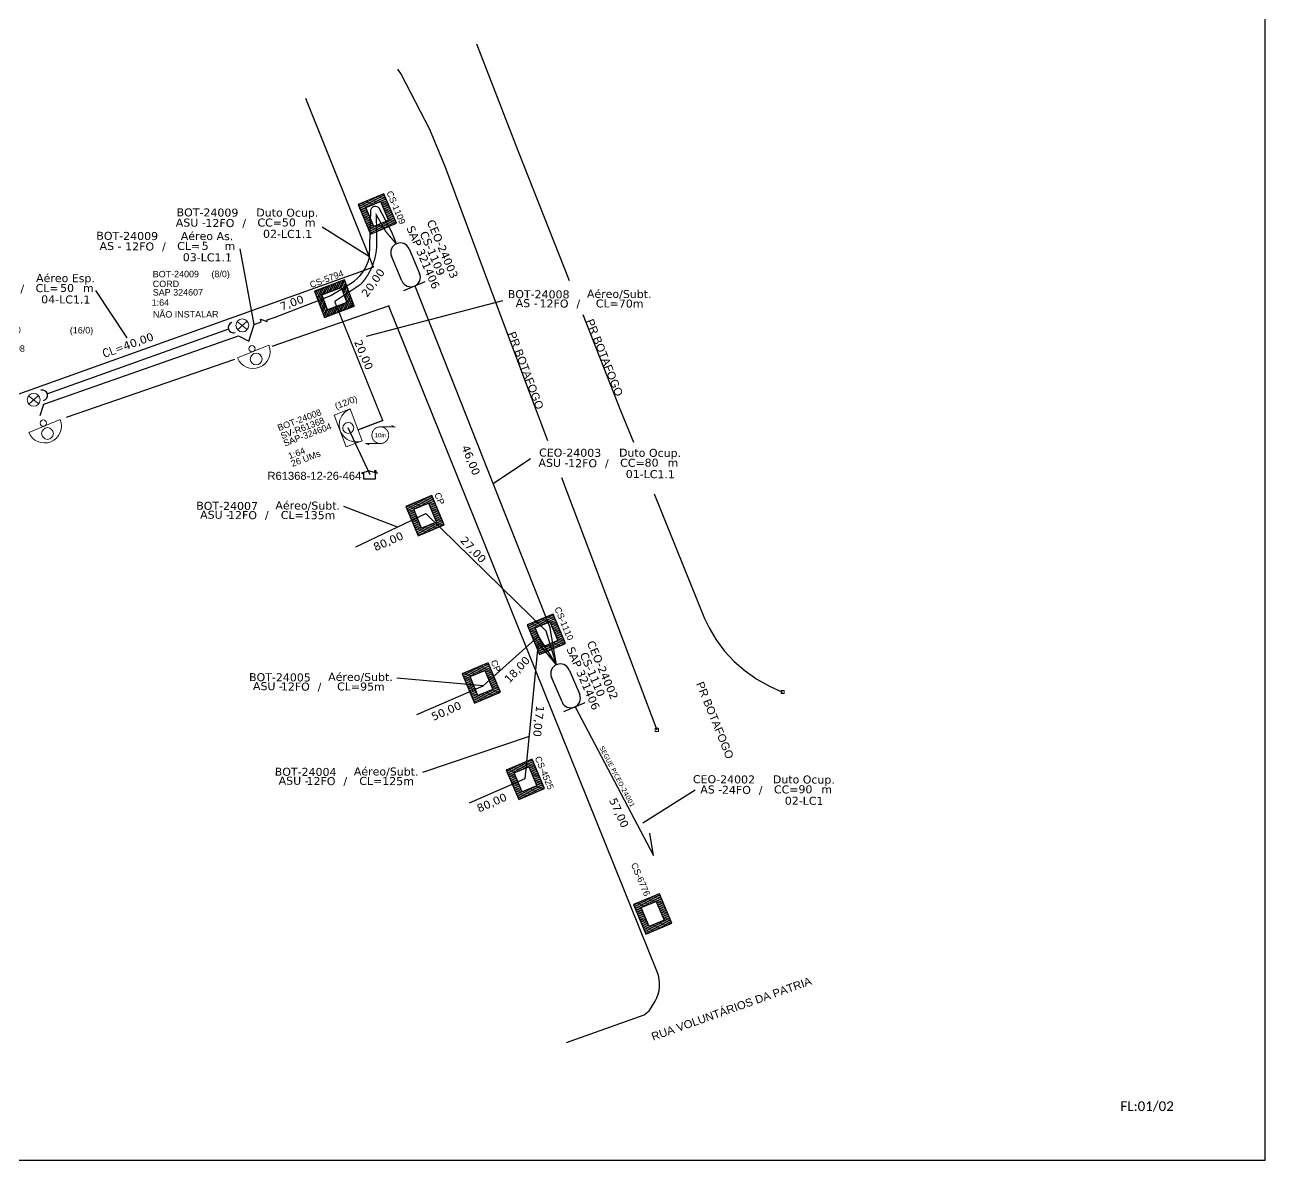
# Model space of a CAD drawing. Header units: metres. Extents: x -1286 to 542, y -500 to 95.
# Drawn here: x -832.5 to -445.1, y -499.8 to -145.2 of the extents above; entities that cross this region are included whole.
import ezdxf
from ezdxf.enums import TextEntityAlignment as Align

# ---------------------------------------------------------------- set-up
doc = ezdxf.new("R2010")
doc.units = ezdxf.units.M
doc.linetypes.add('PHANTOM2', pattern=[1.25, 0.625, -0.125, 0.125, -0.125, 0.125, -0.125])
for name, color, linetype in [('10.1-Caixas Subterrâneas', 5, 'Continuous'), ('20.4-CEOS', 1, 'Continuous'), ('20.5-CEO', 1, 'Continuous'), ('CAP a instalar', 1, 'Continuous'), ('Folga', 1, 'Continuous'), ('label_cabos', 7, 'Continuous'), ('Legenda', 1, 'Continuous'), ('locais', 7, 'Continuous'), ('medidas', 3, 'Continuous'), ('QUADRA', 7, 'Continuous'), ('Subida Lateral', 5, 'Continuous'), ('surveys', 7, 'Continuous'), ('surveys legendas', 7, 'Continuous')]:
    doc.layers.add(name, color=color, linetype=linetype)
for name, color, linetype, lineweight in [('10.4-Postes', 1, 'Continuous', 0), ("20.0-LEGENDA DOS CDO'S", 1, 'Continuous', 0), ('20.1-CDO_INTERIOR', 1, 'Continuous', 0), ('20.2-CDO_POSTE', 1, 'Continuous', 5), ('20.6-CORDOALHA_SUPORTE', 7, 'Continuous', 25), ('CORDOALHA_SUPORTE', 7, 'Continuous', 25), ('Segmento Logradouro Texto', 238, 'Continuous', 0)]:
    doc.layers.add(name, color=color, linetype=linetype, lineweight=lineweight)
doc.layers.add('DROP DE CLIENTE', color=140, linetype='Continuous', plot=False)
doc.layers.add('EXTRA', color=50, linetype='Continuous', plot=False)
doc.styles.add('ARIAL', font='arial.ttf')
doc.styles.add('DIGICADE', font='arial.ttf')
doc.styles.add('ROMANS', font='romans.shx')
doc.styles.add('siredit', font='verdana.ttf')
doc.styles.add('TELEMAR-RJ', font='arial.ttf')
doc.styles.add('WMF-Calibri0', font='calibri.ttf')
doc.linetypes.add('FENCELINE1', pattern='A,0.25,-0.1,[133,ltypeshp.shx,S=0.1,R=0,X=-0.1,Y=0],-0.1,1', length=1.45)
doc.dimstyles.new('CC', dxfattribs={"dimtxt": 0.8, "dimasz": 2, "dimexe": 0.18, "dimexo": 0.0625, "dimgap": 0.09, "dimtad": 0, "dimdec": 0, "dimrnd": 1, "dimzin": 0, "dimdsep": 46, "dimtxsty": 'siredit', "dimblk": 'NONE', "dimcen": 0, "dimse1": 1, "dimse2": 1, "dimsd1": 1, "dimsd2": 1, "dimclrt": 7, "dimadec": 0, "dimazin": 0, "dimtfac": 1, "dimtdec": 0, "dimtofl": 0, "dimtmove": 0, "dimatfit": 3, "dimfxl": 0, "dimtolj": 1, "dimtzin": 0, "dimarcsym": 0})

# ---------------------------------------------------------------- blocks, each defined once
blk = doc.blocks.new('SURVEY_SURVEY')
for p, q in [((0, 0.0000127), (-0.0000126, 0.000009)), ((-0.0000126, 0.000009), (-0.0000086, 0.000009)), ((-0.0000086, 0), (-0.0000086, 0.000009)), ((0.0000086, 0), (-0.0000086, 0)), ((0, 0.0000127), (0.0000126, 0.000009)), ((0.0000084, 0.0000132), (0.0000098, 0.0000132)), ((0.0000084, 0.0000103), (0.0000084, 0.0000132)), ((0.0000126, 0.000009), (0.0000086, 0.000009)), ((0.0000086, 0.000009), (0.0000086, 0)), ((0.0000098, 0.0000132), (0.0000098, 0.0000099))]:
    blk.add_line(p, q)
blk = doc.blocks.new('*X73')
at = {"color": 0, "linetype": 'Continuous'}
for p, q in [((-1.25, 0.34099), (-0.49099, 1.1)), ((-1.25, 0.517767), (-0.667767, 1.1)), ((-1.25, 0.694544), (-0.844544, 1.1)), ((-1.25, 0.87132), (-1.02132, 1.1)), ((-1.25, 1.048097), (-1.198097, 1.1)), ((-0.789214, 0.625), (-0.314214, 1.1)), ((-0.612437, 0.625), (-0.137437, 1.1)), ((-0.43566, 0.625), (0.03934, 1.1)), ((-0.258883, 0.625), (0.216117, 1.1)), ((-0.082107, 0.625), (0.392893, 1.1)), ((0.09467, 0.625), (0.56967, 1.1)), ((0.271447, 0.625), (0.746447, 1.1)), ((0.448223, 0.625), (0.923223, 1.1)), ((0.625, 0.625), (1.1, 1.1)), ((0.801777, 0.625), (1.25, 1.073223)), ((-1.25, 0.164214), (-0.8035, 0.610714)), ((-1.25, -0.012563), (-0.8035, 0.433937)), ((-1.25, -0.18934), (-0.8035, 0.25716)), ((-1.25, -0.366117), (-0.8035, 0.080383)), ((0.8035, 0.449947), (1.25, 0.896447)), ((0.8035, 0.27317), (1.25, 0.71967)), ((0.8035, 0.096393), (1.25, 0.542893)), ((0.8035, -0.080383), (1.25, 0.366117)), ((0.8035, -0.25716), (1.25, 0.18934)), ((0.8035, -0.433937), (1.25, 0.012563)), ((-1.25, -0.542893), (-0.8035, -0.096393)), ((-1.25, -0.71967), (-0.8035, -0.27317)), ((-1.25, -0.896447), (-0.8035, -0.449947)), ((-1.25, -1.073223), (-0.801777, -0.625)), ((-1.1, -1.1), (-0.625, -0.625)), ((-0.923223, -1.1), (-0.448223, -0.625)), ((-0.746447, -1.1), (-0.271447, -0.625)), ((-0.56967, -1.1), (-0.09467, -0.625)), ((-0.392893, -1.1), (0.082107, -0.625)), ((-0.216117, -1.1), (0.258883, -0.625)), ((-0.03934, -1.1), (0.43566, -0.625)), ((0.137437, -1.1), (0.612437, -0.625)), ((0.314214, -1.1), (0.789214, -0.625)), ((0.49099, -1.1), (1.25, -0.34099)), ((0.667767, -1.1), (1.25, -0.517767)), ((0.8035, -0.610714), (1.25, -0.164214)), ((0.844544, -1.1), (1.25, -0.694544)), ((1.02132, -1.1), (1.25, -0.87132)), ((1.198097, -1.1), (1.25, -1.048097))]:
    blk.add_line(p, q, dxfattribs=at)
blk = doc.blocks.new('MANHOLE_MQ')
at = {"color": 0, "linetype": 'Continuous'}
for p, q in [((0.00000623, 0.00000569), (-0.00000627, 0.00000569)), ((-0.00000627, 0.00000569), (-0.00000627, -0.00000531)), ((0.00000623, -0.00000531), (0.00000623, 0.00000569)), ((-0.00000404, 0.00000331), (0.00000399, 0.00000331)), ((-0.00000404, -0.00000294), (-0.00000404, 0.00000331)), ((0.00000399, 0.00000331), (0.00000399, -0.00000294)), ((0.00000399, -0.00000294), (-0.00000404, -0.00000294)), ((0.00000399, -0.00000294), (0.00000399, -0.00000294)), ((-0.00000627, -0.00000531), (0.00000623, -0.00000531))]:
    blk.add_line(p, q, dxfattribs=at)
at = {"color": 0, "linetype": 'Continuous', "xscale": 5e-06, "yscale": 5e-06, "zscale": 1e-05}
blk.add_blockref('*X73', (-0.00000002, 0.00000019), dxfattribs=at)
blk = doc.blocks.new('POLE_POLE')
at = {"layer": '10.4-Postes', "color": 1, "linetype": 'PHANTOM2'}
for points in [[(-0.00000333, 0.00000672), (0.00000293, 0.00000164)], [(0.00000275, 0.00000692), (-0.00000315, 0.00000144)]]:
    blk.add_lwpolyline(points, dxfattribs=at)
at = {"layer": '10.4-Postes', "color": 1}
blk.add_circle((-0.0000002, 0.00000418), 0.00000403, dxfattribs=at)
blk = doc.blocks.new('CDOE_CT_POST_DESENHO')
at = {"color": 0}
blk.add_line((2.14, 0.39), (-2.11, 0.39), dxfattribs=at)
for centre, radius in [((0.01, 1.4), 0.733), ((0.01, 0), 0.393)]:
    blk.add_circle(centre, radius, dxfattribs=at)
blk.add_arc((0.01, 0.39), 2.12, 0, 180, dxfattribs=at)
blk = doc.blocks.new('Inst CB AS CFOA-SM-AS-120-S-12 A')
at = {"layer": 'label_cabos', "color": 0, "style": 'siredit'}
for tag, flags, p in [('ID_ATIVIDADE', 3, (1.31, 2.67)), ('FATOR', 1, (11.56, 2.55))]:
    blk.add_attdef(tag, text='', height=1, rotation=359.69, dxfattribs=dict(at, flags=flags)).set_placement(p, align=Align.MIDDLE_CENTER)
for tag, p in [('DESTINO_CABO', (3.13, 1.26)), ('TIPO_CABO', (13.11, 1.24)), ('TIPO_CABO', (1.26, 0)), ('CABO', (4.69, -0.05)), ('/', (7.71, -0.05)), ('LANCE', (10.81, 0)), ('UND', (15.96, 0)), ('FID', (13.15, -1.41))]:
    blk.add_attdef(tag, text='', height=1, rotation=359.69, dxfattribs=at).set_placement(p, align=Align.MIDDLE_CENTER)
blk.add_attdef('QTDE', (12.43, -0.47), '', height=1, rotation=359.69, dxfattribs=at)
blk = doc.blocks.new('Inst CB ESP CFOA-SM-AS-120-S-12 A')
at = {"layer": 'label_cabos', "color": 0, "style": 'siredit'}
for tag, flags, p in [('ID_ATIVIDADE', 3, (1.31, 2.67)), ('FATOR', 1, (11.56, 2.55))]:
    blk.add_attdef(tag, text='', height=1, rotation=359.69, dxfattribs=dict(at, flags=flags)).set_placement(p, align=Align.MIDDLE_CENTER)
for tag, p in [('DESTINO_CABO', (3.13, 1.26)), ('TIPO_CABO', (13.11, 1.24)), ('TIPO_CABO', (1.26, 0)), ('CABO', (4.69, -0.05)), ('/', (7.71, -0.05)), ('LANCE', (10.81, 0)), ('UND', (15.96, 0)), ('FID', (13.15, -1.41))]:
    blk.add_attdef(tag, text='', height=1, rotation=359.69, dxfattribs=at).set_placement(p, align=Align.MIDDLE_CENTER)
blk.add_attdef('QTDE', (12.43, -0.47), '', height=1, rotation=359.69, dxfattribs=at)
blk = doc.blocks.new('Inst CB DT OCUP CFOA-SM-AS-80-TS-24')
at = {"layer": 'label_cabos', "color": 0, "style": 'siredit'}
for tag, flags, p in [('ID_ATIVIDADE', 3, (1.31, 2.67)), ('FATOR', 1, (11.56, 2.55))]:
    blk.add_attdef(tag, text='', height=1, rotation=359.69, dxfattribs=dict(at, flags=flags)).set_placement(p, align=Align.MIDDLE_CENTER)
for tag, p in [('DESTINO_CABO', (3.13, 1.26)), ('TIPO_CABO', (13.11, 1.24)), ('TIPO_CABO', (1.76, 0)), ('CABO', (4.69, -0.05)), ('/', (7.71, -0.05)), ('LANCE', (10.91, 0)), ('UND', (15.96, 0)), ('FID', (13.15, -1.41))]:
    blk.add_attdef(tag, text='', height=1, rotation=359.69, dxfattribs=at).set_placement(p, align=Align.MIDDLE_CENTER)
blk.add_attdef('QTDE', (12.43, -0.47), '', height=1, rotation=359.69, dxfattribs=at)
blk = doc.blocks.new('_None')
blk = doc.blocks.new('LEGENDA DOS CABOS')
at = {"layer": 'EXTRA', "color": 0, "style": 'siredit'}
for tag, p in [('ID', (4.6, 0.97)), ('XX', (9.03, 0.97))]:
    blk.add_attdef(tag, text='', height=0.48, rotation=359.69, dxfattribs=at).set_placement(p, align=Align.MIDDLE_CENTER)
at = {"layer": 'Legenda', "color": 0, "style": 'siredit'}
for tag, p in [('TIPO_CABO', (1.31, 0)), ('CABO', (4.69, -0.05)), ('/', (6.81, -0.05)), ('METROS', (10.03, -0.05))]:
    blk.add_attdef(tag, text='', height=0.8, rotation=359.69, dxfattribs=at).set_placement(p, align=Align.MIDDLE_CENTER)
blk = doc.blocks.new('Inst CB DT OCUP CFOA-SM-ASU-120-S-12')
at = {"layer": 'label_cabos', "color": 0, "style": 'siredit'}
for tag, flags, p in [('ID_ATIVIDADE', 3, (1.31, 2.67)), ('FATOR', 1, (11.56, 2.55))]:
    blk.add_attdef(tag, text='', height=1, rotation=359.69, dxfattribs=dict(at, flags=flags)).set_placement(p, align=Align.MIDDLE_CENTER)
for tag, p in [('DESTINO_CABO', (3.13, 1.26)), ('TIPO_CABO', (13.11, 1.24)), ('TIPO_CABO', (1.26, 0)), ('CABO', (4.69, -0.05)), ('/', (7.71, -0.05)), ('LANCE', (10.91, 0)), ('UND', (15.96, 0)), ('FID', (13.15, -1.41))]:
    blk.add_attdef(tag, text='', height=1, rotation=359.69, dxfattribs=at).set_placement(p, align=Align.MIDDLE_CENTER)
blk.add_attdef('QTDE', (12.43, -0.47), '', height=1, rotation=359.69, dxfattribs=at)
blk = doc.blocks.new('CDOE_CT_POSTE')
at = {"layer": "20.0-LEGENDA DOS CDO'S", "color": 0, "style": 'ARIAL'}
for tag, p in [('CDO_N', (0.12, 5.25)), ('CORDOALHA', (0.12, 4.02)), ('SAP', (0.12, 2.96)), ('1:XX', (0.14, 1.23)), ('UMS', (0.14, 0.22))]:
    blk.add_attdef(tag, p, '', height=0.68, rotation=0.118, dxfattribs=at)
blk.add_attdef('FIBRAS_UTILIZADAS', text='', height=0.68, rotation=0.118, dxfattribs=at).set_placement((7.83, 5.26), align=Align.CENTER)
blk = doc.blocks.new('Inst CDOE-16 CAIXA DIST OPT CDOE 48F_16D C_SPL_2_1_8')
at = {"layer": "20.0-LEGENDA DOS CDO'S", "color": 0}
for tag, p, style, flags in [('ID_ATIVIDADE', (0.12, 6.47), 'ARIAL', 3), ('FATOR', (7.92, 6.47), 'ARIAL', 1), ('QTDE', (0.1, -1.17), 'DIGICADE', 3)]:
    blk.add_attdef(tag, p, '', height=0.8, rotation=0.118, dxfattribs=dict(at, style=style, flags=flags))
at = {"layer": "20.0-LEGENDA DOS CDO'S", "color": 0, "style": 'ARIAL'}
for tag, p, height in [('CORDOALHA', (0.12, 4.02), 0.8), ('FID', (0.12, 5.25), 0.8), ('SAP', (0.12, 2.96), 0.8), ('1:XX', (-0.01, 1.7), 0.8), ('UMS', (0.14, 0.22), 1)]:
    blk.add_attdef(tag, p, '', height=height, rotation=0.118, dxfattribs=at)
blk.add_attdef('FIBRAS_UTILIZADAS', text='', height=0.8, rotation=0.118, dxfattribs=at).set_placement((13.48, 5.26), align=Align.CENTER)
blk = doc.blocks.new('A$C07E14978')
at = {"layer": 'Folga', "color": 0, "const_width": 0.146}
blk.add_lwpolyline([(2.23, 2.92, 1.000012), (2.23, 0.28, 0.999978)], format="xyb", close=True, dxfattribs=at)
at = {"layer": 'Folga', "color": 0, "const_width": 0.137}
for points in [[(2.23, 2.92), (4.42, 2.92), (3.98, 3.13)], [(2.23, 0.28), (0.03, 0.28), (0.47, 0.06)]]:
    blk.add_lwpolyline(points, dxfattribs=at)
at = {"layer": 'Folga', "color": 0}
blk.add_text('10m', height=0.659, dxfattribs=at).set_placement((1.38, 1.27))

msp = doc.modelspace()

# ---------------------------------------------------------------- linework, layer by layer
msp.add_lwpolyline([(-1286.07, -499.81), (-445.07, -499.81), (-445.07, 94.19), (-1286.07, 94.19)], close=True)
at = {"layer": '20.1-CDO_INTERIOR', "lineweight": 18}
msp.add_lwpolyline([(-732.1, -277), (-735.86, -267.06), (-730.89, -265.18), (-727.13, -275.12)], close=True, dxfattribs=at)
msp.add_circle((-731.5, -271.09), 1.7, dxfattribs=at)
msp.add_arc((-729.01, -270.15), 5.31, 110.7379, 290.7379, dxfattribs=at)
at = {"layer": '20.5-CEO', "color": 5}
for p, q in [((-712.5, -215.13), (-709.21, -222.85)), ((-714.71, -225.19), (-718, -217.47))]:
    msp.add_line(p, q, dxfattribs=at)
at = {"layer": '20.5-CEO', "color": 7}
for p, q in [((-662.5, -346.63), (-659.21, -354.35)), ((-664.71, -356.69), (-668, -348.97))]:
    msp.add_line(p, q, dxfattribs=at)
at = {"layer": '20.5-CEO', "color": 5}
msp.add_lwpolyline([(-714.11, -228.19), (-707.47, -225.36)], dxfattribs=at)
at = {"layer": '20.5-CEO', "color": 7}
msp.add_lwpolyline([(-664.11, -359.69), (-657.47, -356.86)], dxfattribs=at)
at = {"layer": '20.5-CEO', "color": 5}
for centre, start, end in [((-715.25, -216.3), 23.0584, 203.0584), ((-711.96, -224.02), 203.0584, 23.0584)]:
    msp.add_arc(centre, 2.99, start, end, dxfattribs=at)
at = {"layer": '20.5-CEO', "color": 7}
for centre, start, end in [((-665.25, -347.8), 23.0584, 203.0584), ((-661.96, -355.52), 203.0584, 23.0584)]:
    msp.add_arc(centre, 2.99, start, end, dxfattribs=at)
at = {"layer": 'CAP a instalar', "color": 7, "linetype": 'FENCELINE1', "ltscale": 5000}
msp.add_lwpolyline([(-739.22, -230.66), (-736.9, -229.68), (-730.8, -226.03, 0.212312), (-724.88, -217.63), (-724.45, -203.21, -0.724169), (-721.82, -202.43, -0.652882)], format="xyb", dxfattribs=at)
at = {"layer": 'CAP a instalar', "color": 10, "linetype": 'FENCELINE1', "ltscale": 8, "const_width": 0.4}
msp.add_lwpolyline([(-716.53, -213.6), (-719.82, -209.68), (-722.7, -204.63), (-722.63, -214.82, -0.165468), (-727.55, -226.21), (-735.74, -231.58)], format="xyb", dxfattribs=at)
at = {"layer": 'CAP a instalar', "color": 7, "linetype": 'FENCELINE1', "ltscale": 3000}
for points in [[(-716.42, -213.55), (-717.85, -209.91), (-721.82, -202.43)], [(-762.51, -243.95), (-760.93, -238.74)], [(-666.42, -345.05), (-672.04, -336.15)], [(-666.42, -345.05), (-669.65, -334.58)], [(-666.42, -345.05), (-668.42, -333.68)], [(-666.42, -345.05), (-672.19, -338.25)]]:
    msp.add_lwpolyline(points, dxfattribs=at)
at = {"layer": 'CAP a instalar', "color": 7, "linetype": 'FENCELINE1', "ltscale": 5000}
for points in [[(-710.65, -226.71), (-668.42, -333.68)], [(-754.36, -236.46), (-739.22, -230.66)], [(-827.69, -267.19), (-826.59, -263.66), (-765.74, -242.28), (-762.51, -243.95)], [(-729.14, -308.23), (-707.22, -297.81), (-669.65, -334.58)], [(-672.04, -336.15), (-689.37, -351.63)], [(-672.19, -338.25), (-676.3, -380.73), (-693.76, -388.33)], [(-710.09, -360.56), (-689.37, -351.63)], [(-660.6, -358.18), (-636.18, -404.62), (-637.25, -397.66)]]:
    msp.add_lwpolyline(points, dxfattribs=at)
at = {"layer": 'CAP a instalar', "color": 10, "linetype": 'FENCELINE1', "ltscale": 8, "const_width": 0.4}
msp.add_lwpolyline([(-735.74, -231.58), (-720.74, -268.77), (-728.43, -271.68)], dxfattribs=at)
at = {"layer": 'CORDOALHA_SUPORTE'}
msp.add_line((-768.9, -240.29), (-825.47, -260.49), dxfattribs=at)
for centre, start, end in [((-767.33, -239.73), 108.6014, 288.6014), ((-827.08, -260.91), 284.8173, 104.8173)]:
    msp.add_arc(centre, 1.67, start, end, dxfattribs=at)
at = {"layer": 'DROP DE CLIENTE'}
msp.add_lwpolyline([(-724.69, -285.75), (-731.5, -271.09)], dxfattribs=at)
at = {"layer": 'QUADRA', "color": 4}
for points in [[(-691.41, -151.12), (-678.48, -184.47), (-662.46, -225.04)], [(-716.11, -159.02), (-715, -160.67), (-706.09, -177.81), (-701.35, -189.36), (-687.68, -226.01), (-674.4, -261.5), (-669.29, -275.04)], [(-723.59, -220.83), (-744.78, -168.2)], [(-723.59, -220.83), (-881.35, -277.3), (-877.71, -287.96)], [(-718.71, -232.96), (-755.39, -245.65)], [(-663.37, -463.05), (-639.06, -454.39), (-637.51, -453.14), (-636.25, -451.16), (-635.6, -450.14), (-635.08, -449.07), (-634.68, -447.96), (-634.41, -446.8), (-634.25, -445.63), (-634.24, -444.45), (-634.36, -443.26), (-634.61, -442.11), (-634.99, -440.99), (-718.87, -233.01)], [(-658.25, -235.7), (-646.44, -265.6), (-642.42, -275.54)], [(-767.03, -249.67), (-819.57, -267.85)], [(-664.91, -286.61), (-635.13, -365.42)], [(-635.9, -291.67), (-620.17, -330.59), (-618.79, -333.53), (-616.57, -337.28), (-613.94, -340.79), (-610.92, -344.03), (-607.54, -346.95), (-603.87, -349.53), (-599.92, -351.74), (-595.8, -353.59)]]:
    msp.add_lwpolyline(points, dxfattribs=at)
at = {"layer": 'Segmento Logradouro Texto'}
for points in [[(-596.3, -354.09), (-596.3, -353.09), (-595.3, -353.09), (-595.3, -354.09)], [(-635.63, -365.92), (-635.63, -364.92), (-634.63, -364.92), (-634.63, -365.92)]]:
    msp.add_lwpolyline(points, close=True, dxfattribs=at)
at = {"layer": 'Subida Lateral', "color": 7}
msp.add_lwpolyline([(-760.93, -238.74), (-758.68, -237.95), (-758.92, -237.07), (-756.8, -237.87), (-756.86, -237.34), (-754.36, -236.46)], dxfattribs=at)

# ---------------------------------------------------------------- block references
at = {"color": 0, "lineweight": 0}
ref = msp.add_blockref('Inst CB AS CFOA-SM-AS-120-S-12 A', (-808.38, -214.28), dxfattribs=dict(at, xscale=2.5, yscale=2.5, zscale=2.5))
ref.add_attrib('DESTINO_CABO', 'BOT-24009', dxfattribs={"layer": 'label_cabos', "color": 0, "height": 2.5, "rotation": 359.69, "style": 'siredit'}).set_placement((-800.55, -211.12), align=Align.MIDDLE_CENTER)
ref.add_attrib('CABO', '12FO', dxfattribs={"layer": 'label_cabos', "color": 0, "height": 2.5, "rotation": 359.69, "style": 'siredit'}).set_placement((-796.66, -214.4), align=Align.MIDDLE_CENTER)
ref.add_attrib('TIPO_CABO', 'Aéreo As.', dxfattribs={"layer": 'label_cabos', "color": 0, "height": 2.5, "rotation": 359.69, "style": 'siredit'}).set_placement((-775.61, -211.16), align=Align.MIDDLE_CENTER)
ref.add_attrib('/', '/', dxfattribs={"layer": 'label_cabos', "color": 0, "height": 2.5, "rotation": 359.69, "style": 'siredit'}).set_placement((-789.09, -214.4), align=Align.MIDDLE_CENTER)
ref.add_attrib('TIPO_CABO', 'AS - ', dxfattribs={"layer": 'label_cabos', "color": 0, "height": 2.5, "rotation": 359.69, "style": 'siredit'}).set_placement((-805.22, -214.29), align=Align.MIDDLE_CENTER)
ref.add_attrib('FID', '03-LC1.1', dxfattribs={"layer": 'label_cabos', "color": 0, "height": 2.5, "rotation": 359.69, "style": 'siredit'}).set_placement((-775.51, -217.81), align=Align.MIDDLE_CENTER)
ref.add_attrib('LANCE', 'CL=', dxfattribs={"layer": 'label_cabos', "color": 0, "height": 2.5, "rotation": 359.69, "style": 'siredit'}).set_placement((-781.35, -214.27), align=Align.MIDDLE_CENTER)
ref.add_attrib('QTDE', '5', (-777.3, -215.46), dxfattribs={"layer": 'label_cabos', "color": 0, "height": 2.5, "rotation": 359.69, "style": 'siredit'})
ref.add_attrib('UND', 'm', dxfattribs={"layer": 'label_cabos', "color": 0, "height": 2.5, "rotation": 359.69, "style": 'siredit'}).set_placement((-768.47, -214.27), align=Align.MIDDLE_CENTER)
ref = msp.add_blockref('Inst CB ESP CFOA-SM-AS-120-S-12 A', (-852.6, -227.42), dxfattribs=dict(at, xscale=2.5, yscale=2.5, zscale=2.5))
ref.add_attrib('DESTINO_CABO', 'BOT-24010', dxfattribs={"layer": 'label_cabos', "color": 0, "height": 2.5, "rotation": 359.69, "style": 'siredit'}).set_placement((-844.78, -224.27), align=Align.MIDDLE_CENTER)
ref.add_attrib('CABO', '12FO', dxfattribs={"layer": 'label_cabos', "color": 0, "height": 2.5, "rotation": 359.69, "style": 'siredit'}).set_placement((-840.89, -227.55), align=Align.MIDDLE_CENTER)
ref.add_attrib('TIPO_CABO', 'Aéreo Esp.', dxfattribs={"layer": 'label_cabos', "color": 0, "height": 2.5, "rotation": 359.69, "style": 'siredit'}).set_placement((-819.83, -224.31), align=Align.MIDDLE_CENTER)
ref.add_attrib('/', '/', dxfattribs={"layer": 'label_cabos', "color": 0, "height": 2.5, "rotation": 359.69, "style": 'siredit'}).set_placement((-833.32, -227.55), align=Align.MIDDLE_CENTER)
ref.add_attrib('TIPO_CABO', 'AS - ', dxfattribs={"layer": 'label_cabos', "color": 0, "height": 2.5, "rotation": 359.69, "style": 'siredit'}).set_placement((-849.45, -227.43), align=Align.MIDDLE_CENTER)
ref.add_attrib('FID', '04-LC1.1', dxfattribs={"layer": 'label_cabos', "color": 0, "height": 2.5, "rotation": 359.69, "style": 'siredit'}).set_placement((-819.74, -230.96), align=Align.MIDDLE_CENTER)
ref.add_attrib('LANCE', 'CL=', dxfattribs={"layer": 'label_cabos', "color": 0, "height": 2.5, "rotation": 359.69, "style": 'siredit'}).set_placement((-825.58, -227.42), align=Align.MIDDLE_CENTER)
ref.add_attrib('QTDE', '50', (-821.53, -228.61), dxfattribs={"layer": 'label_cabos', "color": 0, "height": 2.5, "rotation": 359.69, "style": 'siredit'})
ref.add_attrib('UND', 'm', dxfattribs={"layer": 'label_cabos', "color": 0, "height": 2.5, "rotation": 359.69, "style": 'siredit'}).set_placement((-812.69, -227.42), align=Align.MIDDLE_CENTER)
at = {"layer": '10.1-Caixas Subterrâneas', "color": 30, "zscale": 799468.8857778955}
for p, xscale, yscale, rotation in [((-722.33, -204.19), 799468.8857778956, 799468.8857778955, 112.7778085877808), ((-735.89, -230.59), 799468.8857778952, 799468.8857778953, 200.4332499987954), ((-707.39, -298.42), 799468.8857778956, 799468.8857778955, 112.7778085877808), ((-669.46, -335.46), 799468.8857778956, 799468.8857778955, 112.7778085877808), ((-689.78, -350.69), 799468.8857778956, 799468.8857778955, 112.7778085877808), ((-676.01, -380.78), 799468.8857778956, 799468.8857778955, 112.7778085877808), ((-636.28, -422.81), 799468.8857778956, 799468.8857778955, 112.7778085877808)]:
    msp.add_blockref('MANHOLE_MQ', p, dxfattribs=dict(at, xscale=xscale, yscale=yscale, rotation=rotation))
at = {"layer": "20.0-LEGENDA DOS CDO'S", "color": 7}
ref = msp.add_blockref('CDOE_CT_POSTE', (-792.87, -237.17), dxfattribs=dict(at, xscale=2.5, yscale=2.5, zscale=2.5))
ref.add_attrib('CDO_N', 'BOT-24009', (-792.57, -224.05), dxfattribs={"color": 0, "height": 2, "rotation": 0.118, "style": 'ARIAL'})
ref.add_attrib('CORDOALHA', 'CORD', (-792.56, -227.11), dxfattribs={"color": 0, "height": 2, "rotation": 0.118, "style": 'ARIAL'})
ref.add_attrib('SAP', 'SAP 324607', (-792.56, -229.76), dxfattribs={"color": 0, "height": 2, "rotation": 0.118, "style": 'ARIAL'})
ref.add_attrib('1:XX', '1:64', (-792.9, -232.92), dxfattribs={"color": 0, "height": 2, "rotation": 0.118, "style": 'ARIAL'})
ref.add_attrib('UMS', 'NÃO INSTALAR', (-792.52, -236.62), dxfattribs={"color": 0, "height": 2, "rotation": 0.118, "style": 'ARIAL'})
ref.add_attrib('FIBRAS_UTILIZADAS', '     (8/0)', dxfattribs={"color": 0, "height": 2, "rotation": 0.118, "style": 'ARIAL'}).set_placement((-773.3, -224.01), align=Align.CENTER)
at = {"layer": "20.0-LEGENDA DOS CDO'S", "color": 7, "lineweight": 0, "xscale": 2.5, "yscale": 2.5, "zscale": 2.5}
msp.add_blockref('Inst CDOE-16 CAIXA DIST OPT CDOE 48F_16D C_SPL_2_1_8', (-848.52, -254.74), dxfattribs=at).add_auto_attribs({'FID': 'BOT-24010', 'CORDOALHA': 'CORD', 'SAP': 'SAP 324608', '1:XX': '1:64', 'UMS': '17 UMs', 'FIBRAS_UTILIZADAS': '(16/0)'})
at = {"layer": '20.2-CDO_POSTE', "color": 7, "xscale": -2.499999999999999, "yscale": 2.5, "zscale": 2.5, "rotation": 202.1313747624435}
for p in [(-761.61, -246.35), (-826.79, -269.6)]:
    msp.add_blockref('CDOE_CT_POST_DESENHO', p, dxfattribs=at)
at = {"layer": 'Folga', "xscale": 1.98186390752602, "yscale": 1.98186390752602, "zscale": 1.98186390752602}
msp.add_blockref('A$C07E14978', (-725.91, -276.52), dxfattribs=at)
at = {"layer": 'label_cabos', "color": 0, "lineweight": 0}
ref = msp.add_blockref('Inst CB DT OCUP CFOA-SM-ASU-120-S-12', (-783.3, -206.96), dxfattribs=dict(at, xscale=2.5, yscale=2.5, zscale=2.5))
ref.add_attrib('DESTINO_CABO', 'BOT-24009', dxfattribs={"color": 0, "height": 2.5, "rotation": 359.69, "style": 'siredit'}).set_placement((-775.48, -203.8), align=Align.MIDDLE_CENTER)
ref.add_attrib('CABO', '12FO', dxfattribs={"color": 0, "height": 2.5, "rotation": 359.69, "style": 'siredit'}).set_placement((-771.59, -207.09), align=Align.MIDDLE_CENTER)
ref.add_attrib('TIPO_CABO', 'Duto Ocup.', dxfattribs={"color": 0, "height": 2.5, "rotation": 359.69, "style": 'siredit'}).set_placement((-750.53, -203.85), align=Align.MIDDLE_CENTER)
ref.add_attrib('/', '/', dxfattribs={"color": 0, "height": 2.5, "rotation": 359.69, "style": 'siredit'}).set_placement((-764.02, -207.09), align=Align.MIDDLE_CENTER)
ref.add_attrib('TIPO_CABO', 'ASU - ', dxfattribs={"color": 0, "height": 2.5, "rotation": 359.69, "style": 'siredit'}).set_placement((-780.15, -206.97), align=Align.MIDDLE_CENTER)
ref.add_attrib('FID', '02-LC1.1', dxfattribs={"color": 0, "height": 2.5, "rotation": 359.69, "style": 'siredit'}).set_placement((-750.44, -210.49), align=Align.MIDDLE_CENTER)
ref.add_attrib('LANCE', 'CC=', dxfattribs={"color": 0, "height": 2.5, "rotation": 359.69, "style": 'siredit'}).set_placement((-756.03, -206.95), align=Align.MIDDLE_CENTER)
ref.add_attrib('QTDE', '50', (-752.23, -208.14), dxfattribs={"color": 0, "height": 2.5, "rotation": 359.69, "style": 'siredit'})
ref.add_attrib('UND', 'm', dxfattribs={"color": 0, "height": 2.5, "rotation": 359.69, "style": 'siredit'}).set_placement((-743.39, -206.95), align=Align.MIDDLE_CENTER)
ref = msp.add_blockref('Inst CB DT OCUP CFOA-SM-ASU-120-S-12', (-670, -281.98), dxfattribs=dict(at, xscale=2.5, yscale=2.5, zscale=2.5))
ref.add_attrib('DESTINO_CABO', 'CEO-24003', dxfattribs={"color": 0, "height": 2.5, "rotation": 359.69, "style": 'siredit'}).set_placement((-662.18, -278.83), align=Align.MIDDLE_CENTER)
ref.add_attrib('CABO', '12FO', dxfattribs={"color": 0, "height": 2.5, "rotation": 359.69, "style": 'siredit'}).set_placement((-658.29, -282.11), align=Align.MIDDLE_CENTER)
ref.add_attrib('TIPO_CABO', 'Duto Ocup.', dxfattribs={"color": 0, "height": 2.5, "rotation": 359.69, "style": 'siredit'}).set_placement((-637.23, -278.87), align=Align.MIDDLE_CENTER)
ref.add_attrib('/', '/', dxfattribs={"color": 0, "height": 2.5, "rotation": 359.69, "style": 'siredit'}).set_placement((-650.72, -282.11), align=Align.MIDDLE_CENTER)
ref.add_attrib('TIPO_CABO', 'ASU - ', dxfattribs={"color": 0, "height": 2.5, "rotation": 359.69, "style": 'siredit'}).set_placement((-666.85, -281.99), align=Align.MIDDLE_CENTER)
ref.add_attrib('FID', '01-LC1.1', dxfattribs={"color": 0, "height": 2.5, "rotation": 359.69, "style": 'siredit'}).set_placement((-637.14, -285.52), align=Align.MIDDLE_CENTER)
ref.add_attrib('LANCE', 'CC=', dxfattribs={"color": 0, "height": 2.5, "rotation": 359.69, "style": 'siredit'}).set_placement((-642.73, -281.98), align=Align.MIDDLE_CENTER)
ref.add_attrib('QTDE', '80', (-638.93, -283.17), dxfattribs={"color": 0, "height": 2.5, "rotation": 359.69, "style": 'siredit'})
ref.add_attrib('UND', 'm', dxfattribs={"color": 0, "height": 2.5, "rotation": 359.69, "style": 'siredit'}).set_placement((-630.09, -281.98), align=Align.MIDDLE_CENTER)
ref = msp.add_blockref('LEGENDA DOS CABOS', (-779.94, -299.52), dxfattribs=dict(at, xscale=2.5, yscale=2.5, zscale=2.5))
ref.add_attrib('ID', 'BOT-24007', dxfattribs={"color": 0, "height": 2.5, "rotation": 359.69, "style": 'siredit'}).set_placement((-769.34, -295.44), align=Align.MIDDLE_CENTER)
ref.add_attrib('CABO', '12FO', dxfattribs={"color": 0, "height": 2.5, "rotation": 359.69, "style": 'siredit'}).set_placement((-764.53, -298.33), align=Align.MIDDLE_CENTER)
ref.add_attrib('METROS', 'CL=135m', dxfattribs={"color": 0, "height": 2.5, "rotation": 359.69, "style": 'siredit'}).set_placement((-744.05, -298.33), align=Align.MIDDLE_CENTER)
ref.add_attrib('XX', 'Aéreo/Subt.', dxfattribs={"color": 0, "height": 2.5, "rotation": 359.69, "style": 'siredit'}).set_placement((-744.17, -295.34), align=Align.MIDDLE_CENTER)
ref.add_attrib('/', '/', dxfattribs={"color": 0, "height": 2.5, "rotation": 359.69, "style": 'siredit'}).set_placement((-756.96, -298.33), align=Align.MIDDLE_CENTER)
ref.add_attrib('TIPO_CABO', 'ASU -', dxfattribs={"color": 0, "height": 2.5, "rotation": 359.69, "style": 'siredit'}).set_placement((-773.09, -298.21), align=Align.MIDDLE_CENTER)
ref = msp.add_blockref('LEGENDA DOS CABOS', (-763.44, -353.06), dxfattribs=dict(at, xscale=2.5, yscale=2.5, zscale=2.5))
ref.add_attrib('ID', 'BOT-24005', dxfattribs={"color": 0, "height": 2.5, "rotation": 359.69, "style": 'siredit'}).set_placement((-752.84, -348.98), align=Align.MIDDLE_CENTER)
ref.add_attrib('CABO', '12FO', dxfattribs={"color": 0, "height": 2.5, "rotation": 359.69, "style": 'siredit'}).set_placement((-748.03, -351.87), align=Align.MIDDLE_CENTER)
ref.add_attrib('METROS', 'CL=95m', dxfattribs={"color": 0, "height": 2.5, "rotation": 359.69, "style": 'siredit'}).set_placement((-727.54, -351.87), align=Align.MIDDLE_CENTER)
ref.add_attrib('XX', 'Aéreo/Subt.', dxfattribs={"color": 0, "height": 2.5, "rotation": 359.69, "style": 'siredit'}).set_placement((-727.67, -348.87), align=Align.MIDDLE_CENTER)
ref.add_attrib('/', '/', dxfattribs={"color": 0, "height": 2.5, "rotation": 359.69, "style": 'siredit'}).set_placement((-740.46, -351.87), align=Align.MIDDLE_CENTER)
ref.add_attrib('TIPO_CABO', 'ASU -', dxfattribs={"color": 0, "height": 2.5, "rotation": 359.69, "style": 'siredit'}).set_placement((-756.59, -351.75), align=Align.MIDDLE_CENTER)
ref = msp.add_blockref('LEGENDA DOS CABOS', (-755.41, -382.58), dxfattribs=dict(at, xscale=2.5, yscale=2.5, zscale=2.5))
ref.add_attrib('ID', 'BOT-24004', dxfattribs={"color": 0, "height": 2.5, "rotation": 359.69, "style": 'siredit'}).set_placement((-744.81, -378.51), align=Align.MIDDLE_CENTER)
ref.add_attrib('CABO', '12FO', dxfattribs={"color": 0, "height": 2.5, "rotation": 359.69, "style": 'siredit'}).set_placement((-740.01, -381.39), align=Align.MIDDLE_CENTER)
ref.add_attrib('METROS', 'CL=125m', dxfattribs={"color": 0, "height": 2.5, "rotation": 359.69, "style": 'siredit'}).set_placement((-719.52, -381.39), align=Align.MIDDLE_CENTER)
ref.add_attrib('XX', 'Aéreo/Subt.', dxfattribs={"color": 0, "height": 2.5, "rotation": 359.69, "style": 'siredit'}).set_placement((-719.65, -378.4), align=Align.MIDDLE_CENTER)
ref.add_attrib('/', '/', dxfattribs={"color": 0, "height": 2.5, "rotation": 359.69, "style": 'siredit'}).set_placement((-732.43, -381.39), align=Align.MIDDLE_CENTER)
ref.add_attrib('TIPO_CABO', 'ASU -', dxfattribs={"color": 0, "height": 2.5, "rotation": 359.69, "style": 'siredit'}).set_placement((-748.56, -381.28), align=Align.MIDDLE_CENTER)
ref = msp.add_blockref('Inst CB DT OCUP CFOA-SM-AS-80-TS-24', (-621.95, -384.01), dxfattribs=dict(at, xscale=2.5, yscale=2.5, zscale=2.5))
ref.add_attrib('DESTINO_CABO', 'CEO-24002', dxfattribs={"color": 0, "height": 2.5, "rotation": 359.69, "style": 'siredit'}).set_placement((-614.13, -380.85), align=Align.MIDDLE_CENTER)
ref.add_attrib('CABO', '24FO', dxfattribs={"color": 0, "height": 2.5, "rotation": 359.69, "style": 'siredit'}).set_placement((-610.24, -384.14), align=Align.MIDDLE_CENTER)
ref.add_attrib('TIPO_CABO', 'Duto Ocup.', dxfattribs={"color": 0, "height": 2.5, "rotation": 359.69, "style": 'siredit'}).set_placement((-589.18, -380.9), align=Align.MIDDLE_CENTER)
ref.add_attrib('/', '/', dxfattribs={"color": 0, "height": 2.5, "rotation": 359.69, "style": 'siredit'}).set_placement((-602.67, -384.14), align=Align.MIDDLE_CENTER)
ref.add_attrib('TIPO_CABO', 'AS - ', dxfattribs={"color": 0, "height": 2.5, "rotation": 359.69, "style": 'siredit'}).set_placement((-617.55, -384.02), align=Align.MIDDLE_CENTER)
ref.add_attrib('FID', '02-LC1', dxfattribs={"color": 0, "height": 2.5, "rotation": 359.69, "style": 'siredit'}).set_placement((-589.09, -387.54), align=Align.MIDDLE_CENTER)
ref.add_attrib('LANCE', 'CC=', dxfattribs={"color": 0, "height": 2.5, "rotation": 359.69, "style": 'siredit'}).set_placement((-594.68, -384), align=Align.MIDDLE_CENTER)
ref.add_attrib('QTDE', '90', (-590.88, -385.19), dxfattribs={"color": 0, "height": 2.5, "rotation": 359.69, "style": 'siredit'})
ref.add_attrib('UND', 'm', dxfattribs={"color": 0, "height": 2.5, "rotation": 359.69, "style": 'siredit'}).set_placement((-582.04, -384), align=Align.MIDDLE_CENTER)
at = {"layer": 'locais', "color": 10, "xscale": 500000, "yscale": 500000, "zscale": 500000}
for p in [(-764.49, -241.17), (-829.67, -264.41)]:
    msp.add_blockref('POLE_POLE', p, dxfattribs=at)
at = {"layer": 'surveys', "color": 151, "xscale": 200000, "yscale": 200000, "zscale": 200000}
msp.add_blockref('SURVEY_SURVEY', (-724.86, -287.05), dxfattribs=at)

# ---------------------------------------------------------------- texts
at = {"style": 'WMF-Calibri0'}
msp.add_text('FL:01/02', height=3, dxfattribs=at).set_placement((-490.27, -484.43))
at = {"layer": '10.1-Caixas Subterrâneas', "color": 30, "style": 'ARIAL'}
for s, rotation, p in [('CS-1109', 292.7778, (-719.61, -197.55)), ('CS-5794', 20.5445, (-743.08, -227.45)), ('CP', 292.7778, (-704.67, -291.78)), ('CS-1110', 292.7778, (-667.14, -327.49)), ('CP', 292.7778, (-687.06, -344.05)), ('CS-4525', 292.7778, (-673.29, -374.14)), ('CS-6776', 292.7778, (-643.23, -407.4))]:
    msp.add_text(s, height=2, rotation=rotation, dxfattribs=at).set_placement(p)
at = {"layer": "20.0-LEGENDA DOS CDO'S", "color": 1, "style": 'ARIAL'}
msp.add_text('         (12/0)', height=2, rotation=20.6827, dxfattribs=at).set_placement((-735.11, -265.27), align=Align.CENTER)
for s, p in [('BOT-24008', (-753.15, -272.08)), ('SV-R61368', (-752.18, -274.63)), ('SAP-324604', (-751.31, -276.94)), ('1:64', (-749.83, -280.9)), ('26 UMs', (-748.94, -283.27))]:
    msp.add_text(s, height=2, rotation=20.6827, dxfattribs=at).set_placement(p)
at = {"layer": '20.4-CEOS', "color": 5, "style": 'siredit'}
msp.add_text('CEO-24003', height=2.524, rotation=293.0584, dxfattribs=at).set_placement((-700.88, -214.71), align=Align.TOP_CENTER)
at = {"layer": '20.4-CEOS', "color": 7, "style": 'siredit'}
msp.add_text('CEO-24002', height=2.524, rotation=293.0584, dxfattribs=at).set_placement((-650.88, -346.21), align=Align.TOP_CENTER)
msp.add_text('SEGUE P/CEO-24001', height=1.5, rotation=297.7402, dxfattribs=at).set_placement((-647.48, -380.02), align=Align.MIDDLE_CENTER)
at = {"layer": '20.5-CEO', "color": 5, "style": 'siredit'}
for s, p in [('SAP 321406', (-706.92, -217.31)), ('CS-1109', (-704.02, -216.08))]:
    msp.add_text(s, height=2.534, rotation=293.0584, dxfattribs=at).set_placement(p, align=Align.TOP_CENTER)
at = {"layer": '20.5-CEO', "color": 7, "style": 'siredit'}
for s, p in [('SAP 321406', (-656.92, -348.81)), ('CS-1110', (-654.02, -347.58))]:
    msp.add_text(s, height=2.534, rotation=293.0584, dxfattribs=at).set_placement(p, align=Align.TOP_CENTER)
at = {"layer": '20.6-CORDOALHA_SUPORTE', "color": 0, "style": 'siredit'}
msp.add_text('40,00', height=2.5, rotation=19.4489, dxfattribs=at).set_placement((-801.29, -246.84))
at = {"layer": '20.6-CORDOALHA_SUPORTE', "color": 0, "style": 'ROMANS'}
msp.add_text('CL=', height=2.5, rotation=19.7589, dxfattribs=at).set_placement((-801.29, -246.84), align=Align.RIGHT)
at = {"layer": 'label_cabos', "color": 0, "style": 'siredit'}
for s, p in [('BOT-24008', (-672.02, -229.34)), ('Aéreo/Subt.', (-646.85, -229.24)), ('AS -', (-675.77, -232.11)), ('12FO', (-667.21, -232.23)), ('/', (-659.64, -232.23)), ('CL=70m', (-646.72, -232.23))]:
    msp.add_text(s, height=2.5, rotation=359.69, dxfattribs=at).set_placement(p, align=Align.MIDDLE_CENTER)
at = {"layer": 'medidas', "style": 'siredit'}
for s, rotation, p in [('20,00', 54.7193, (-725.58, -230.47)), ('7,00', 20.4414, (-752.26, -234.49)), ('20,00', 293.1352, (-729.74, -244.22)), ('46,00', 292.092, (-696.16, -277.08)), ('80,00', 23.6346, (-722.98, -309.62)), ('27,00', 313.2977, (-696.7, -306.39)), ('18,00', 47.0082, (-681.2, -351.02)), ('50,00', 23.6346, (-704.88, -362.59)), ('17,00', 264.2279, (-672.77, -357.68)), ('80,00', 23.6346, (-690.66, -391.22)), ('57,00', 294.5993, (-650.09, -387.35))]:
    msp.add_text(s, height=2.5, rotation=rotation, dxfattribs=at).set_placement(p)
at = {"layer": 'Segmento Logradouro Texto', "color": 5, "linetype": 'Continuous', "char_height": 2.5, "attachment_point": 1, "style": 'ARIAL'}
for s, insert, width, rotation in [('\\fArial|b0|i0|c0|p34;\\W1.0000000000;\\T1.0000000000;\\o\\lPR BOTAFOGO', (-654.98, -236.75), 26.3148, 291.5517), ('\\fArial|b0|i0|c0|p34;\\W1.0000000000;\\T1.0000000000;\\o\\lPR BOTAFOGO', (-679.34, -240.71), 26.3148, 290.5018), ('\\fArial|b0|i0|c0|p34;\\W1.0000000000;\\T1.0000000000;\\o\\lPR BOTAFOGO', (-620.57, -350.04), 26.3148, 291.9544), ('\\o\\l\\fArial|b0|i0|c0|p34;\\T1.0000000000;\\W1.0000000000;RUA VOLUNTÁRIOS DA PATRIA', (-637.1, -460.15), 59.1137, 19.5382)]:
    msp.add_mtext(s, dxfattribs=dict(at, insert=insert, width=width, rotation=rotation))
at = {"layer": 'surveys legendas', "style": 'TELEMAR-RJ'}
msp.add_text('R61368-12-26-464', height=2.5, dxfattribs=at).set_placement((-756.74, -287.3))

# ---------------------------------------------------------------- leaders
at = {"layer": 'label_cabos'}
for points in [[(-724.88, -217.63), (-739.61, -208.36)], [(-760.93, -238.74), (-765.31, -215.16)], [(-800.6, -242.98), (-810.36, -228.14)], [(-725.82, -242.43), (-683.2, -231.31)], [(-686.28, -288.43), (-674.52, -280.63)], [(-716.16, -302.06), (-732.83, -295.67)], [(-689.37, -351.63), (-716.32, -349.21)], [(-675.02, -367.49), (-708.3, -378.73)], [(-639.48, -394.39), (-623.15, -384.09)]]:
    msp.add_leader(points, dimstyle='CC', override={"dimasz": 1, "dimgap": 0.09, "dimtad": 0}, dxfattribs=at)

doc.saveas('drawing.dxf')
